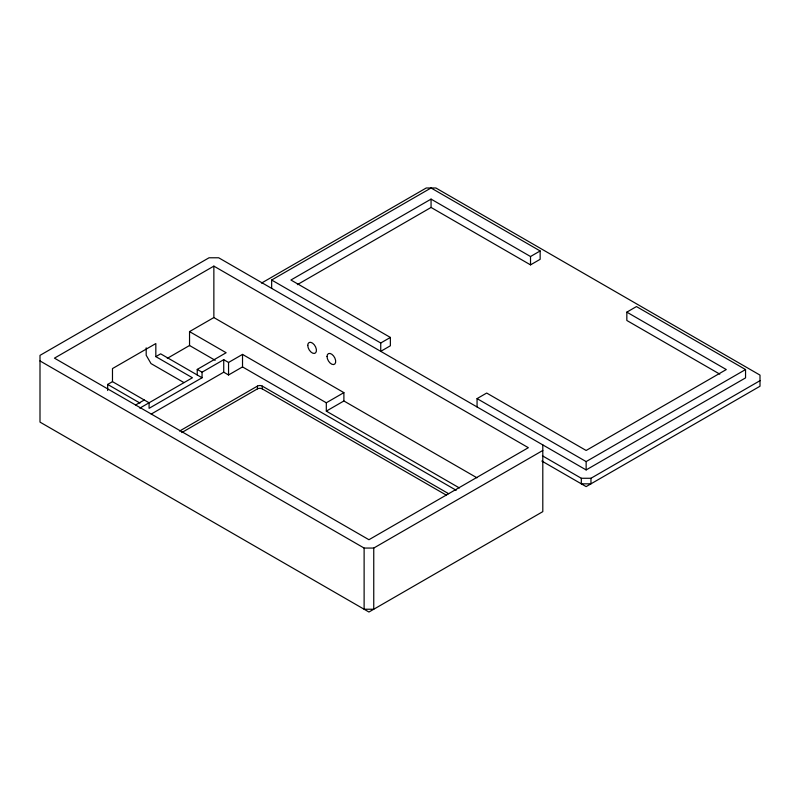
<?xml version="1.0" encoding="UTF-8"?>
<svg xmlns="http://www.w3.org/2000/svg" width="800" height="800" viewBox="0 0 800 800"><rect width="100%" height="100%" fill="white"/><g stroke="black" fill="none" stroke-linecap="round" stroke-linejoin="round"><path stroke-width="1.2" d="M213.86 266.12L54.45 358.15L368.94 539.72L528.35 447.69L213.86 266.12L213.86 317.56L343.89 392.63L343.89 400.97L476.97 477.81M261.51 283.09L426.25 187.99L435.88 187.99L760 375.11L760 386.24L586.14 486.61L541.84 461.04M271.65 288.36L271.65 280.02L431.06 187.98L540.15 250.96L540.15 259.31L530.52 264.87L431.06 207.45L297.38 284.63M189.54 345.72L189.54 331.6L213.86 317.56M107.67 390.51L107.67 384.43L112.48 381.65L149.08 402.78L149.08 408.34L202.06 377.76L202.06 372.19L223.73 359.68L228.55 362.46L242.52 354.4L326.31 402.78L343.89 392.63M112.48 381.65L112.48 368.58L155.83 343.56L155.83 356.62L160.64 353.84L202.06 377.76M540.15 250.96L530.52 256.52L431.06 199.11L290.92 280.02L390.37 337.44L390.37 345.78L380.74 351.34L380.74 343L271.65 280.02M167.29 358.35L189.54 345.5L215.18 360.31M135.71 404.94L144.27 400M197.24 374.98L197.24 369.41L226.14 352.73L189.54 331.6M139.8 408.14L192.43 377.76L155.83 356.62M151.22 414.06L223.73 372.19L228.55 374.98L242.52 366.91L456.21 490.29M179.6 431.04L257.44 386.1A3.41 1.97 0 0 1 262.26 386.1L448.63 493.7M181.76 432.57L257.44 388.88A3.41 1.97 0 0 1 262.26 388.88L446.47 495.23M380.74 343L390.37 337.44M326.31 402.78L326.31 411.12L343.89 400.97M477.06 406.95L477.06 398.61L486.69 393.05L586.14 450.47L726.29 369.55L626.84 312.14L626.84 320.48L719.8 374.15M626.84 312.14L636.47 306.57L745.55 369.55L745.55 377.89L586.14 469.93L218.68 257.78L209.04 257.78L40 355.37L40 422.11L368.94 612.02L542.8 511.64L542.8 444.9M40 360.93L364.12 548.06L373.75 548.06L542.8 450.47M477.06 398.61L586.14 461.59L745.55 369.55M542.43 455.82L581.32 478.27L590.96 478.27L760 380.68M326.31 411.12L459.39 487.95M197.24 369.41L202.06 372.19M183.93 382.58L151.01 363.58L146.19 355.23L146.19 347.85M107.67 384.43L139.96 403.07M590.96 478.27L590.96 483.83L581.32 483.83L581.32 478.27M586.14 461.59L586.14 469.93M530.52 256.52L530.52 264.87M431.06 199.11L431.06 207.45M373.75 548.06L373.75 609.23L364.12 609.23L364.12 548.06M262.26 386.1L262.26 388.88M257.44 386.1L257.44 388.88M242.52 354.4L242.52 366.91M228.55 362.46L228.55 374.98M223.73 359.68L223.73 372.19M307.77 345.36A6.13 3.54 60 0 0 314.27 353.45A6.13 3.54 60 0 0 314.27 344.78A6.13 3.54 60 0 0 307.77 345.36M327.04 356.48A6.13 3.54 60 0 0 333.54 364.57A6.13 3.54 60 0 0 333.54 355.9A6.13 3.54 60 0 0 327.04 356.48"/></g></svg>
